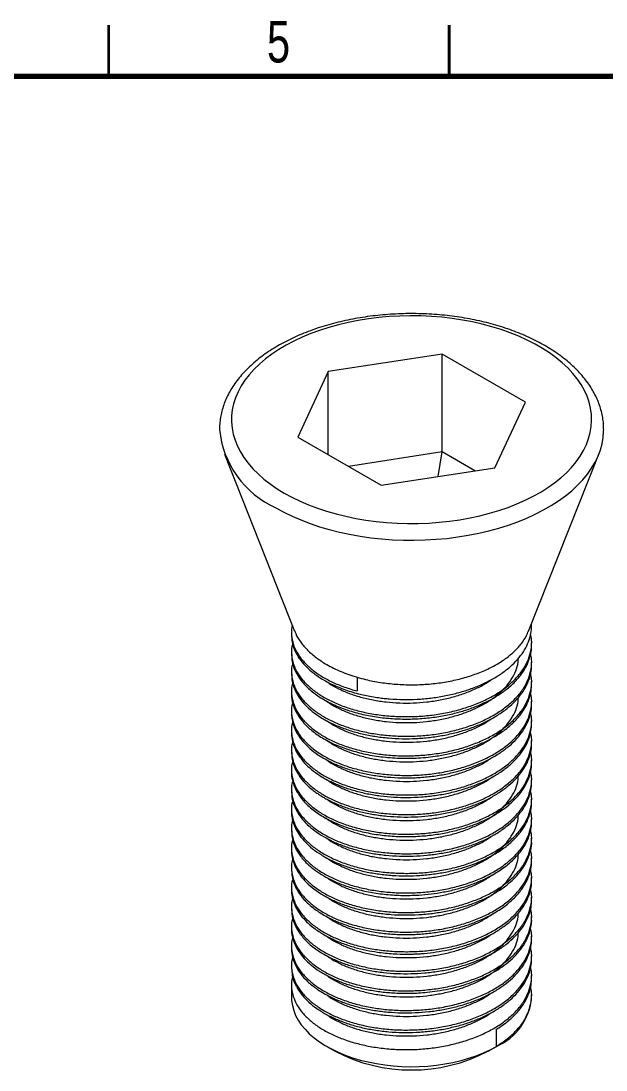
# Model space of a CAD drawing. Header units: inches. Extents: x 21 to 232, y 97 to 184.
# Drawn here: x 61.79 to 86.15, y 136.77 to 180.51 of the extents above; entities that cross this region are included whole.
import ezdxf

# ---------------------------------------------------------------- set-up
doc = ezdxf.new("R2010")
doc.units = ezdxf.units.IN
doc.header["$MEASUREMENT"] = 0
doc.styles.add('SLDTEXTSTYLE0', font='TXT', dxfattribs={"width": 0.75})

msp = doc.modelspace()

# ---------------------------------------------------------------- linework, layer by layer
at = {"color": 7, "linetype": 'Continuous', "lineweight": 35}
for p, q in [((65.443, 178.207), (65.443, 180.334)), ((79.622, 180.334), (79.622, 178.207)), ((79.622, 178.207), (79.622, 180.334))]:
    msp.add_line(p, q, dxfattribs=at)
at = {"color": 7, "linetype": 'Continuous', "lineweight": 70}
msp.add_line((22.909, 178.207), (136.334, 178.207), dxfattribs=at)
at = {"lineweight": 13}
for p, q in [((79.327, 166.623), (74.587, 165.89)), ((82.797, 164.62), (79.327, 166.623)), ((79.327, 162.54), (79.327, 166.623)), ((74.587, 165.89), (73.317, 163.153)), ((74.587, 162.42), (74.587, 165.89)), ((81.527, 161.883), (82.797, 164.62)), ((73.317, 163.153), (76.787, 161.15)), ((70.259, 162.447), (73.184, 155.075)), ((79.327, 162.54), (75.424, 161.937)), ((79.158, 161.517), (79.327, 162.54)), ((80.69, 161.754), (79.327, 162.54)), ((82.93, 155.075), (85.855, 162.447)), ((76.787, 161.15), (81.527, 161.883)), ((83.057, 155.311), (83.057, 155.395)), ((73.057, 155.007), (73.057, 154.905)), ((83.057, 154.498), (83.057, 154.598)), ((73.057, 154.19), (73.057, 154.089)), ((83.057, 153.679), (83.057, 153.782)), ((73.057, 153.374), (73.057, 153.271)), ((75.787, 153.149), (75.787, 152.578)), ((83.057, 152.863), (83.057, 152.965)), ((73.057, 152.557), (73.057, 152.455)), ((83.057, 152.046), (83.057, 152.149)), ((73.057, 151.741), (73.057, 151.638)), ((83.057, 151.23), (83.057, 151.332)), ((73.057, 150.924), (73.057, 150.822)), ((83.057, 150.414), (83.057, 150.516)), ((73.057, 150.108), (73.057, 150.006)), ((83.057, 149.599), (83.057, 149.699)), ((73.057, 149.291), (73.057, 149.19)), ((83.057, 148.78), (83.057, 148.883)), ((73.057, 148.474), (73.057, 148.372)), ((83.057, 147.966), (83.057, 148.066)), ((73.057, 147.658), (73.057, 147.556)), ((83.057, 147.149), (83.057, 147.25)), ((73.057, 146.841), (73.057, 146.74)), ((83.057, 146.332), (83.057, 146.433)), ((73.057, 146.025), (73.057, 145.925)), ((73.057, 145.208), (73.057, 145.105)), ((83.057, 145.516), (83.057, 145.617)), ((83.057, 144.696), (83.057, 144.8)), ((73.057, 144.392), (73.057, 144.291)), ((83.057, 143.881), (83.057, 143.983)), ((73.057, 143.575), (73.057, 143.474)), ((83.057, 143.064), (83.057, 143.167)), ((73.057, 142.759), (73.057, 142.656)), ((83.057, 142.247), (83.057, 142.35)), ((73.057, 141.942), (73.057, 141.839)), ((83.057, 141.431), (83.057, 141.534)), ((73.057, 141.126), (73.057, 141.024)), ((83.057, 140.615), (83.057, 140.717)), ((73.057, 140.309), (73.057, 139.799)), ((83.057, 139.799), (83.057, 139.901)), ((81.593, 137.758), (81.593, 138.472)), ((74.521, 137.758), (74.875, 137.554)), ((81.24, 137.554), (81.593, 137.758))]:
    msp.add_line(p, q, dxfattribs=at)
at = {"lineweight": 13, "flags": 128}
for points in [[(72.754, 160.825), (73.074, 160.651), (73.412, 160.487), (73.765, 160.336), (74.134, 160.197), (74.516, 160.07), (74.91, 159.957), (75.315, 159.857), (75.729, 159.771), (76.152, 159.699), (76.581, 159.642), (77.015, 159.599), (77.452, 159.571), (77.892, 159.558), (78.332, 159.56), (78.772, 159.577), (79.209, 159.608), (79.642, 159.655), (80.069, 159.716), (80.49, 159.791), (80.902, 159.881), (81.304, 159.984), (81.695, 160.101), (82.074, 160.23), (82.439, 160.373), (82.788, 160.527), (83.122, 160.693), (83.438, 160.87), (83.735, 161.058), (84.013, 161.255), (84.27, 161.461), (84.506, 161.676), (84.72, 161.898), (84.91, 162.128), (85.077, 162.363), (85.22, 162.603), (85.338, 162.848), (85.431, 163.097), (85.499, 163.348), (85.541, 163.601), (85.557, 163.855), (85.547, 164.109), (85.512, 164.362), (85.451, 164.614), (85.364, 164.863), (85.252, 165.109), (85.115, 165.351), (84.954, 165.587), (84.769, 165.818), (84.562, 166.042), (84.331, 166.259), (84.079, 166.467), (83.806, 166.667), (83.514, 166.857), (83.203, 167.037), (82.873, 167.206), (82.528, 167.363), (82.167, 167.509), (81.791, 167.642), (81.403, 167.762), (81.003, 167.868), (80.594, 167.961), (80.175, 168.04), (79.749, 168.105), (79.317, 168.155), (78.881, 168.19), (78.442, 168.211), (78.002, 168.216), (77.562, 168.207), (77.124, 168.183), (76.689, 168.144), (76.258, 168.09), (75.834, 168.022), (75.417, 167.939), (75.01, 167.843), (74.613, 167.733), (74.228, 167.609), (73.856, 167.473), (73.499, 167.325), (73.157, 167.164), (72.832, 166.993), (72.526, 166.81), (72.238, 166.618), (71.97, 166.416), (71.724, 166.206), (71.499, 165.987), (71.297, 165.761), (71.118, 165.529), (70.963, 165.291), (70.832, 165.048), (70.726, 164.801), (70.646, 164.551), (70.591, 164.299), (70.562, 164.046), (70.559, 163.791), (70.582, 163.537), (70.63, 163.285), (70.704, 163.034), (70.803, 162.787), (70.928, 162.543), (71.077, 162.303), (71.25, 162.07), (71.446, 161.842), (71.665, 161.622), (71.907, 161.409), (72.169, 161.205), (72.452, 161.01), (72.754, 160.825)], [(72.4, 160.213), (72.732, 160.032), (73.082, 159.862), (73.448, 159.704), (73.829, 159.558), (74.223, 159.425), (74.63, 159.305), (75.049, 159.199), (75.477, 159.107), (75.913, 159.029), (76.357, 158.966), (76.806, 158.917), (77.259, 158.883), (77.715, 158.864), (78.171, 158.861), (78.628, 158.872), (79.083, 158.898), (79.534, 158.939), (79.98, 158.996), (80.42, 159.066), (80.853, 159.151), (81.276, 159.25), (81.689, 159.363), (82.09, 159.49), (82.478, 159.629), (82.851, 159.781), (83.209, 159.945), (83.55, 160.121), (83.873, 160.307), (84.177, 160.504), (84.462, 160.711), (84.725, 160.926), (84.966, 161.15), (85.185, 161.382), (85.381, 161.62), (85.553, 161.864), (85.7, 162.114), (85.823, 162.368), (85.92, 162.626), (85.991, 162.886), (86.037, 163.149), (86.056, 163.412), (86.057, 163.488)], [(73.057, 139.799), (73.062, 139.668), (73.092, 139.461), (73.147, 139.255), (73.228, 139.052), (73.334, 138.852), (73.464, 138.658), (73.619, 138.47), (73.796, 138.288), (73.996, 138.115), (74.217, 137.95), (74.458, 137.795), (74.718, 137.65), (74.995, 137.517), (75.289, 137.395), (75.596, 137.286), (75.917, 137.19), (76.248, 137.108), (76.59, 137.039), (76.938, 136.985), (77.293, 136.946), (77.651, 136.922), (78.012, 136.912), (78.373, 136.918), (78.732, 136.939), (79.088, 136.974), (79.438, 137.025), (79.781, 137.089), (80.116, 137.168), (80.439, 137.261), (80.75, 137.367), (81.047, 137.485), (81.328, 137.616), (81.593, 137.758)]]:
    msp.add_lwpolyline(points, dxfattribs=at)
at = {"lineweight": 13}
for centre, radius, start, end in [((74.056, 163.874), 4.018, 185.6256, 245.6659), ((80.595, 140.02), 2.473, 293.8101, 354.8697), ((78.057, 143.651), 6.877, 242.4354, 297.5646)]:
    msp.add_arc(centre, radius, start, end, dxfattribs=at)
for points, knots in [([(86.055, 163.49), (86.055, 163.52), (86.058, 163.638), (86.038, 163.843), (85.996, 164.105), (85.929, 164.364), (85.84, 164.621), (85.728, 164.874), (85.594, 165.124), (85.438, 165.369), (85.26, 165.608), (85.06, 165.841), (84.839, 166.067), (84.598, 166.285), (84.337, 166.495), (84.058, 166.696), (83.762, 166.887), (83.449, 167.067), (83.12, 167.236), (82.777, 167.395), (82.42, 167.541), (82.051, 167.676), (81.671, 167.798), (81.281, 167.908), (80.882, 168.005), (80.474, 168.089), (80.06, 168.159), (79.641, 168.216), (79.217, 168.26), (78.79, 168.29), (78.36, 168.307), (77.93, 168.31), (77.501, 168.299), (77.072, 168.274), (76.647, 168.236), (76.226, 168.184), (75.809, 168.119), (75.399, 168.041), (74.997, 167.949), (74.603, 167.845), (74.218, 167.728), (73.845, 167.598), (73.483, 167.457), (73.134, 167.303), (72.799, 167.138), (72.478, 166.961), (72.174, 166.774), (71.887, 166.577), (71.617, 166.369), (71.366, 166.152), (71.135, 165.927), (70.925, 165.693), (70.736, 165.452), (70.569, 165.205), (70.425, 164.952), (70.305, 164.695), (70.208, 164.435), (70.134, 164.173), (70.085, 163.909), (70.059, 163.678), (70.06, 163.535), (70.06, 163.48)], [0, 0, 0, 0, 0.005646, 0.022108, 0.038574, 0.05508, 0.071663, 0.08835, 0.105158, 0.122095, 0.13916, 0.156341, 0.17362, 0.19098, 0.208399, 0.225859, 0.243343, 0.260839, 0.278336, 0.295826, 0.313305, 0.330772, 0.348226, 0.365666, 0.383092, 0.400507, 0.417912, 0.435307, 0.452695, 0.470078, 0.487458, 0.504835, 0.522214, 0.539593, 0.556977, 0.574366, 0.591762, 0.609168, 0.626585, 0.644015, 0.661459, 0.67892, 0.696397, 0.713892, 0.731404, 0.748932, 0.766472, 0.784019, 0.801564, 0.819093, 0.836591, 0.85404, 0.871418, 0.888702, 0.905873, 0.922913, 0.939816, 0.956585, 0.973232, 0.989783, 1, 1, 1, 1]), ([(73.093, 155.305), (73.087, 155.284), (73.047, 155.147), (73.053, 154.888), (73.115, 154.535), (73.269, 154.187), (73.504, 153.851), (73.816, 153.537), (74.195, 153.251), (74.633, 152.999), (75.125, 152.782), (75.521, 152.65), (75.748, 152.588), (75.787, 152.578)], [0, 0, 0, 0, 0.019594, 0.124745, 0.231093, 0.338986, 0.447527, 0.555788, 0.662855, 0.768063, 0.872372, 0.978239, 1, 1, 1, 1]), ([(73.059, 154.905), (73.061, 154.834), (73.064, 154.716), (73.097, 154.548), (73.14, 154.396), (73.202, 154.238), (73.286, 154.074), (73.414, 153.873), (73.608, 153.637), (73.892, 153.372), (74.254, 153.111), (74.699, 152.863), (75.229, 152.639), (75.715, 152.489), (76.112, 152.396), (76.394, 152.341), (76.663, 152.299), (76.913, 152.268), (77.252, 152.236), (77.71, 152.215), (78.286, 152.226), (78.859, 152.275), (79.421, 152.362), (79.966, 152.486), (80.485, 152.645), (80.972, 152.837), (81.421, 153.06), (81.825, 153.312), (82.18, 153.589), (82.481, 153.889), (82.722, 154.207), (82.903, 154.539), (83.014, 154.881), (83.063, 155.14), (83.053, 155.284), (83.051, 155.311)], [0, 0, 0, 0, 0.024264, 0.040971, 0.058597, 0.0773, 0.097078, 0.117933, 0.151223, 0.186933, 0.22506, 0.265605, 0.308568, 0.353947, 0.372789, 0.392019, 0.411636, 0.42667, 0.441324, 0.47794, 0.514557, 0.551173, 0.587789, 0.624405, 0.661021, 0.697637, 0.734252, 0.770868, 0.807516, 0.844282, 0.881049, 0.917816, 0.954584, 0.991351, 1, 1, 1, 1]), ([(73.104, 154.531), (73.094, 154.495), (73.049, 154.345), (73.052, 154.072), (73.116, 153.719), (73.269, 153.37), (73.504, 153.034), (73.816, 152.72), (74.195, 152.435), (74.633, 152.182), (75.125, 151.965), (75.666, 151.785), (76.25, 151.647), (76.864, 151.552), (77.495, 151.504), (78.131, 151.502), (78.767, 151.547), (79.398, 151.64), (80.011, 151.781), (80.591, 151.966), (81.124, 152.191), (81.613, 152.456), (82.053, 152.763), (82.431, 153.114), (82.728, 153.494), (82.936, 153.895), (83.046, 154.304), (83.073, 154.654), (83.03, 154.865), (83.015, 154.941)], [0, 0, 0, 0, 0.011557, 0.049144, 0.087159, 0.125726, 0.164524, 0.203223, 0.241495, 0.279102, 0.316388, 0.354231, 0.39233, 0.430369, 0.468396, 0.505756, 0.543288, 0.58143, 0.619875, 0.658302, 0.696388, 0.733829, 0.773903, 0.814691, 0.855817, 0.896887, 0.93751, 0.977404, 1, 1, 1, 1]), ([(73.192, 155.078), (73.204, 155.042), (73.255, 154.883), (73.43, 154.612), (73.714, 154.274), (74.079, 153.959), (74.541, 153.656), (75.104, 153.374), (75.559, 153.224), (75.787, 153.149)], [0, 0, 0, 0, 0.043874, 0.191621, 0.341342, 0.491063, 0.640783, 0.820392, 1, 1, 1, 1]), ([(75.787, 153.149), (75.905, 153.117), (76.22, 153.029), (76.76, 152.926), (77.403, 152.851), (78.057, 152.827), (78.712, 152.851), (79.355, 152.925), (79.976, 153.047), (80.564, 153.214), (81.11, 153.425), (81.603, 153.674), (82.035, 153.959), (82.401, 154.274), (82.686, 154.614), (82.86, 154.885), (82.911, 155.043), (82.923, 155.078)], [0, 0, 0, 0, 0.043247, 0.115293, 0.187338, 0.259384, 0.33143, 0.403475, 0.475521, 0.547566, 0.619612, 0.691657, 0.763703, 0.835749, 0.907794, 0.97984, 1, 1, 1, 1]), ([(73.064, 154.09), (73.064, 154.018), (73.065, 153.846), (73.136, 153.576), (73.264, 153.286), (73.477, 152.966), (73.799, 152.627), (74.257, 152.289), (74.791, 152.003), (75.382, 151.77), (76.015, 151.594), (76.672, 151.475), (77.338, 151.41), (77.999, 151.398), (78.644, 151.435), (79.262, 151.517), (79.844, 151.638), (80.384, 151.795), (80.876, 151.98), (81.318, 152.191), (81.708, 152.42), (82.08, 152.689), (82.415, 152.999), (82.693, 153.346), (82.888, 153.693), (83.005, 154.032), (83.057, 154.3), (83.052, 154.453), (83.051, 154.498)], [0, 0, 0, 0, 0.024738, 0.059702, 0.094168, 0.128134, 0.178121, 0.226988, 0.274734, 0.32136, 0.366866, 0.41125, 0.454514, 0.496657, 0.537679, 0.57758, 0.616359, 0.654017, 0.690553, 0.725968, 0.760261, 0.793432, 0.8359, 0.876376, 0.914858, 0.951346, 0.985841, 1, 1, 1, 1]), ([(73.108, 153.728), (73.096, 153.688), (73.049, 153.533), (73.052, 153.255), (73.116, 152.902), (73.269, 152.554), (73.504, 152.218), (73.816, 151.904), (74.195, 151.618), (74.633, 151.366), (75.125, 151.149), (75.666, 150.969), (76.25, 150.83), (76.864, 150.736), (77.495, 150.688), (78.131, 150.686), (78.767, 150.731), (79.398, 150.823), (80.011, 150.964), (80.591, 151.149), (81.124, 151.374), (81.613, 151.639), (82.053, 151.947), (82.431, 152.297), (82.728, 152.678), (82.936, 153.078), (83.046, 153.487), (83.073, 153.84), (83.03, 154.052), (83.014, 154.13)], [0, 0, 0, 0, 0.013036, 0.050548, 0.088487, 0.126977, 0.165698, 0.20432, 0.242515, 0.280047, 0.317259, 0.355026, 0.393048, 0.431012, 0.468963, 0.506249, 0.543705, 0.581771, 0.620139, 0.658489, 0.6965, 0.733866, 0.77386, 0.814566, 0.85561, 0.896598, 0.93714, 0.976954, 1, 1, 1, 1]), ([(73.068, 153.271), (73.066, 153.208), (73.061, 153.069), (73.103, 152.887), (73.153, 152.727), (73.205, 152.602), (73.266, 152.479), (73.374, 152.298), (73.552, 152.064), (73.834, 151.787), (74.173, 151.532), (74.563, 151.301), (75, 151.098), (75.478, 150.925), (75.99, 150.785), (76.529, 150.68), (77.089, 150.611), (77.662, 150.581), (78.24, 150.589), (78.815, 150.635), (79.381, 150.72), (79.928, 150.841), (80.451, 150.998), (80.942, 151.19), (81.395, 151.412), (81.803, 151.663), (82.162, 151.94), (82.465, 152.239), (82.71, 152.556), (82.894, 152.888), (83.009, 153.229), (83.061, 153.495), (83.052, 153.645), (83.05, 153.679)], [0, 0, 0, 0, 0.022009, 0.048156, 0.063402, 0.078104, 0.092805, 0.107507, 0.144244, 0.180981, 0.217718, 0.254455, 0.291192, 0.327929, 0.364666, 0.401403, 0.43814, 0.474877, 0.511614, 0.548351, 0.585088, 0.621825, 0.658562, 0.695299, 0.732036, 0.768773, 0.80551, 0.842247, 0.878984, 0.915721, 0.952458, 0.989195, 1, 1, 1, 1]), ([(74.481, 152.184), (74.528, 152.147), (74.683, 152.027), (75.006, 151.851), (75.442, 151.658), (75.925, 151.5), (76.445, 151.378), (76.994, 151.295), (77.556, 151.254), (78.123, 151.254), (78.69, 151.296), (79.253, 151.381), (79.799, 151.508), (80.317, 151.675), (80.792, 151.877), (81.228, 152.116), (81.62, 152.391), (81.957, 152.706), (82.223, 153.047), (82.404, 153.407), (82.498, 153.705), (82.502, 153.881), (82.503, 153.934)], [0, 0, 0, 0, 0.0222988, 0.0738394, 0.12494, 0.1768042, 0.2290188, 0.2811529, 0.3332686, 0.3844711, 0.4359081, 0.4881823, 0.5408725, 0.5935368, 0.6457345, 0.6970483, 0.7519695, 0.8078696, 0.8642337, 0.9205212, 0.9761955, 1, 1, 1, 1]), ([(73.105, 152.901), (73.094, 152.864), (73.049, 152.713), (73.052, 152.439), (73.116, 152.086), (73.269, 151.737), (73.504, 151.401), (73.816, 151.087), (74.195, 150.802), (74.633, 150.549), (75.125, 150.332), (75.666, 150.152), (76.25, 150.014), (76.864, 149.919), (77.495, 149.871), (78.131, 149.869), (78.767, 149.914), (79.398, 150.007), (80.011, 150.148), (80.591, 150.333), (81.124, 150.558), (81.613, 150.823), (82.053, 151.13), (82.431, 151.481), (82.728, 151.861), (82.936, 152.262), (83.046, 152.671), (83.073, 153.023), (83.03, 153.235), (83.014, 153.313)], [0, 0, 0, 0, 0.011935, 0.049492, 0.087476, 0.126012, 0.16478, 0.203448, 0.241689, 0.279267, 0.316523, 0.354335, 0.392403, 0.430413, 0.468409, 0.505739, 0.543241, 0.581352, 0.619767, 0.658163, 0.696218, 0.73363, 0.773672, 0.814427, 0.85552, 0.896557, 0.937148, 0.97701, 1, 1, 1, 1]), ([(73.062, 152.455), (73.06, 152.439), (73.047, 152.304), (73.103, 152.045), (73.239, 151.687), (73.473, 151.334), (73.798, 150.997), (74.215, 150.683), (74.719, 150.402), (75.305, 150.161), (75.965, 149.97), (76.685, 149.836), (77.452, 149.766), (78.248, 149.767), (78.962, 149.835), (79.579, 149.943), (80.097, 150.072), (80.596, 150.234), (81.068, 150.43), (81.506, 150.659), (81.861, 150.89), (82.12, 151.095), (82.301, 151.261), (82.446, 151.412), (82.621, 151.62), (82.803, 151.891), (82.955, 152.227), (83.044, 152.553), (83.05, 152.766), (83.053, 152.863)], [0, 0, 0, 0, 0.005575, 0.047041, 0.089416, 0.132701, 0.176895, 0.221998, 0.26801, 0.314931, 0.362761, 0.4115, 0.461147, 0.511703, 0.563168, 0.598004, 0.633244, 0.668889, 0.704938, 0.741392, 0.77825, 0.803871, 0.822266, 0.840661, 0.859056, 0.895831, 0.932606, 0.969381, 1, 1, 1, 1]), ([(74.506, 152.982), (74.545, 152.952), (74.692, 152.838), (75.006, 152.667), (75.442, 152.474), (75.925, 152.316), (76.445, 152.194), (76.994, 152.112), (77.556, 152.071), (78.123, 152.071), (78.69, 152.112), (79.253, 152.197), (79.799, 152.324), (80.317, 152.491), (80.79, 152.695), (81.143, 152.879), (81.315, 153.004), (81.366, 153.042)], [0, 0, 0, 0, 0.025765, 0.097869, 0.169357, 0.241914, 0.314961, 0.387895, 0.460804, 0.532435, 0.604394, 0.677524, 0.751236, 0.824912, 0.897936, 0.969722, 1, 1, 1, 1]), ([(73.106, 152.087), (73.095, 152.05), (73.049, 151.897), (73.052, 151.622), (73.116, 151.269), (73.269, 150.92), (73.504, 150.585), (73.816, 150.271), (74.195, 149.985), (74.633, 149.733), (75.125, 149.515), (75.666, 149.336), (76.25, 149.197), (76.864, 149.103), (77.495, 149.055), (78.131, 149.053), (78.767, 149.097), (79.398, 149.19), (80.011, 149.331), (80.591, 149.516), (81.124, 149.741), (81.613, 150.006), (82.053, 150.314), (82.431, 150.664), (82.728, 151.045), (82.936, 151.445), (83.046, 151.854), (83.073, 152.206), (83.03, 152.418), (83.014, 152.495)], [0, 0, 0, 0, 0.012243, 0.04979, 0.087764, 0.126291, 0.165049, 0.203707, 0.241938, 0.279506, 0.316752, 0.354555, 0.392613, 0.430613, 0.468599, 0.50592, 0.543412, 0.581514, 0.619919, 0.658305, 0.696351, 0.733753, 0.773784, 0.814529, 0.855612, 0.896639, 0.937219, 0.97707, 1, 1, 1, 1]), ([(74.49, 150.544), (74.534, 150.51), (74.687, 150.392), (75.006, 150.218), (75.442, 150.025), (75.925, 149.866), (76.445, 149.745), (76.994, 149.662), (77.556, 149.621), (78.123, 149.621), (78.69, 149.663), (79.253, 149.748), (79.799, 149.875), (80.317, 150.042), (80.792, 150.244), (81.228, 150.482), (81.62, 150.758), (81.957, 151.073), (82.223, 151.414), (82.404, 151.773), (82.498, 152.073), (82.502, 152.25), (82.503, 152.303)], [0, 0, 0, 0, 0.020855, 0.072453, 0.12361, 0.175532, 0.227804, 0.279996, 0.33217, 0.383429, 0.434923, 0.487256, 0.540004, 0.592727, 0.644983, 0.696354, 0.751336, 0.807298, 0.863725, 0.920075, 0.975811, 1, 1, 1, 1]), ([(73.06, 151.638), (73.059, 151.623), (73.054, 151.533), (73.076, 151.378), (73.118, 151.198), (73.192, 150.988), (73.317, 150.743), (73.535, 150.449), (73.814, 150.172), (74.149, 149.915), (74.537, 149.682), (74.971, 149.477), (75.446, 149.302), (75.956, 149.159), (76.494, 149.052), (77.052, 148.982), (77.625, 148.949), (78.202, 148.954), (78.778, 148.998), (79.344, 149.08), (79.894, 149.199), (80.418, 149.354), (80.912, 149.543), (81.367, 149.764), (81.778, 150.013), (82.14, 150.289), (82.447, 150.586), (82.696, 150.902), (82.884, 151.233), (83.004, 151.574), (83.059, 151.847), (83.052, 152.005), (83.05, 152.046)], [0, 0, 0, 0, 0.005367, 0.03099, 0.053682, 0.068384, 0.105121, 0.141859, 0.178596, 0.215333, 0.25207, 0.288808, 0.325545, 0.362282, 0.39902, 0.435757, 0.472494, 0.509232, 0.545969, 0.582707, 0.619444, 0.656181, 0.692919, 0.729656, 0.766394, 0.803131, 0.839868, 0.876606, 0.913343, 0.950081, 0.986818, 1, 1, 1, 1]), ([(73.105, 151.269), (73.094, 151.232), (73.049, 151.08), (73.052, 150.805), (73.116, 150.452), (73.269, 150.104), (73.504, 149.768), (73.816, 149.454), (74.195, 149.169), (74.633, 148.916), (75.125, 148.699), (75.666, 148.519), (76.25, 148.381), (76.864, 148.286), (77.495, 148.238), (78.131, 148.236), (78.767, 148.281), (79.398, 148.374), (80.011, 148.514), (80.591, 148.7), (81.124, 148.925), (81.613, 149.19), (82.053, 149.497), (82.431, 149.848), (82.728, 150.228), (82.936, 150.629), (83.046, 151.037), (83.073, 151.391), (83.03, 151.604), (83.013, 151.682)], [0, 0, 0, 0, 0.012027, 0.049569, 0.087539, 0.12606, 0.164813, 0.203465, 0.241692, 0.279254, 0.316496, 0.354294, 0.392347, 0.430341, 0.468322, 0.505638, 0.543125, 0.581222, 0.619621, 0.658002, 0.696043, 0.73344, 0.773466, 0.814205, 0.855282, 0.896304, 0.936878, 0.976724, 1, 1, 1, 1]), ([(74.534, 151.328), (74.564, 151.305), (74.703, 151.198), (75.007, 151.034), (75.441, 150.841), (75.925, 150.683), (76.445, 150.561), (76.994, 150.479), (77.556, 150.438), (78.123, 150.438), (78.69, 150.479), (79.253, 150.564), (79.799, 150.691), (80.317, 150.858), (80.789, 151.062), (81.139, 151.244), (81.308, 151.367), (81.356, 151.401)], [0, 0, 0, 0, 0.0199018, 0.0925862, 0.16465, 0.2377908, 0.3114256, 0.384947, 0.4584424, 0.53065, 0.6031882, 0.6769071, 0.7512127, 0.8254817, 0.8990929, 0.9714573, 1, 1, 1, 1]), ([(73.065, 150.822), (73.063, 150.785), (73.055, 150.643), (73.109, 150.396), (73.227, 150.085), (73.414, 149.785), (73.661, 149.498), (73.967, 149.23), (74.327, 148.985), (74.737, 148.765), (75.191, 148.574), (75.683, 148.414), (76.207, 148.288), (76.755, 148.198), (77.32, 148.145), (77.895, 148.13), (78.473, 148.154), (79.045, 148.215), (79.604, 148.315), (80.142, 148.451), (80.652, 148.622), (81.128, 148.826), (81.564, 149.06), (81.952, 149.321), (82.289, 149.607), (82.57, 149.914), (82.791, 150.237), (82.947, 150.573), (83.042, 150.905), (83.05, 151.126), (83.054, 151.23)], [0, 0, 0, 0, 0.012499, 0.049208, 0.085918, 0.122628, 0.159337, 0.196047, 0.232757, 0.269466, 0.306176, 0.342886, 0.379595, 0.416305, 0.453015, 0.489725, 0.526434, 0.563144, 0.599854, 0.636563, 0.673273, 0.709983, 0.746693, 0.783402, 0.820112, 0.856822, 0.893532, 0.930241, 0.966951, 1, 1, 1, 1]), ([(73.106, 150.456), (73.095, 150.418), (73.049, 150.265), (73.052, 149.989), (73.116, 149.636), (73.269, 149.287), (73.504, 148.952), (73.816, 148.638), (74.195, 148.352), (74.633, 148.1), (75.125, 147.882), (75.666, 147.703), (76.25, 147.564), (76.864, 147.47), (77.495, 147.422), (78.131, 147.42), (78.767, 147.464), (79.398, 147.557), (80.011, 147.698), (80.591, 147.883), (81.124, 148.108), (81.613, 148.373), (82.053, 148.68), (82.431, 149.031), (82.728, 149.412), (82.936, 149.812), (83.046, 150.221), (83.073, 150.572), (83.03, 150.783), (83.015, 150.859)], [0, 0, 0, 0, 0.012428, 0.04998, 0.087959, 0.12649, 0.165252, 0.203915, 0.242151, 0.279723, 0.316974, 0.354781, 0.392844, 0.430848, 0.468838, 0.506164, 0.54366, 0.581766, 0.620175, 0.658566, 0.696616, 0.734023, 0.774059, 0.814808, 0.855896, 0.896928, 0.937513, 0.977369, 1, 1, 1, 1]), ([(73.107, 149.643), (73.096, 149.604), (73.049, 149.449), (73.052, 149.172), (73.116, 148.819), (73.269, 148.471), (73.504, 148.135), (73.816, 147.821), (74.195, 147.536), (74.633, 147.283), (75.125, 147.066), (75.666, 146.886), (76.25, 146.748), (76.864, 146.653), (77.495, 146.605), (78.131, 146.603), (78.767, 146.648), (79.398, 146.741), (80.011, 146.881), (80.591, 147.067), (81.124, 147.292), (81.613, 147.557), (82.053, 147.864), (82.431, 148.214), (82.728, 148.595), (82.936, 148.996), (83.046, 149.404), (83.073, 149.758), (83.029, 149.972), (83.013, 150.051)], [0, 0, 0, 0, 0.0128209, 0.0503248, 0.0882562, 0.1267383, 0.1654518, 0.2040654, 0.2422532, 0.2797777, 0.3169816, 0.3547413, 0.3927558, 0.4307118, 0.4686546, 0.5059329, 0.5433817, 0.5814399, 0.6198007, 0.6581427, 0.6961452, 0.7335044, 0.7734901, 0.814188, 0.8552236, 0.8962034, 0.9367371, 0.9765428, 1, 1, 1, 1]), ([(73.069, 150.006), (73.067, 149.937), (73.062, 149.773), (73.131, 149.512), (73.251, 149.226), (73.434, 148.943), (73.659, 148.687), (73.882, 148.489), (74.066, 148.349), (74.218, 148.246), (74.369, 148.152), (74.609, 148.017), (74.955, 147.852), (75.428, 147.676), (75.936, 147.532), (76.473, 147.424), (77.03, 147.352), (77.601, 147.318), (78.178, 147.321), (78.754, 147.364), (79.32, 147.444), (79.87, 147.561), (80.395, 147.715), (80.889, 147.902), (81.346, 148.121), (81.759, 148.369), (82.123, 148.642), (82.433, 148.939), (82.685, 149.254), (82.876, 149.583), (82.999, 149.923), (83.058, 150.202), (83.051, 150.366), (83.049, 150.414)], [0, 0, 0, 0, 0.02375, 0.057012, 0.090974, 0.125634, 0.160994, 0.189791, 0.206758, 0.221445, 0.236132, 0.250818, 0.287518, 0.324218, 0.360918, 0.397618, 0.434317, 0.471017, 0.507717, 0.544417, 0.581116, 0.617816, 0.654516, 0.691216, 0.727915, 0.764615, 0.801315, 0.838015, 0.874714, 0.911414, 0.948114, 0.984813, 1, 1, 1, 1]), ([(73.059, 149.19), (73.058, 149.184), (73.048, 149.075), (73.086, 148.865), (73.191, 148.518), (73.412, 148.14), (73.772, 147.751), (74.228, 147.408), (74.762, 147.116), (75.356, 146.88), (75.992, 146.7), (76.653, 146.578), (77.324, 146.511), (77.99, 146.498), (78.64, 146.535), (79.262, 146.617), (79.848, 146.74), (80.391, 146.897), (80.886, 147.085), (81.33, 147.297), (81.761, 147.553), (82.16, 147.854), (82.503, 148.198), (82.758, 148.548), (82.932, 148.895), (83.027, 149.232), (83.064, 149.466), (83.055, 149.586), (83.054, 149.599)], [0, 0, 0, 0, 0.002149, 0.037712, 0.072767, 0.124366, 0.174825, 0.224142, 0.272318, 0.319353, 0.365247, 0.409999, 0.453609, 0.496078, 0.537404, 0.577589, 0.616631, 0.65453, 0.691288, 0.726902, 0.761374, 0.805543, 0.847682, 0.887791, 0.925869, 0.961916, 0.995931, 1, 1, 1, 1]), ([(74.545, 149.687), (74.571, 149.666), (74.707, 149.563), (75.007, 149.401), (75.441, 149.208), (75.925, 149.05), (76.445, 148.928), (76.994, 148.846), (77.556, 148.805), (78.123, 148.805), (78.69, 148.846), (79.253, 148.931), (79.799, 149.058), (80.317, 149.225), (80.789, 149.429), (81.137, 149.609), (81.304, 149.73), (81.349, 149.764)], [0, 0, 0, 0, 0.017617, 0.09057, 0.162901, 0.236312, 0.310219, 0.384012, 0.457779, 0.530254, 0.603061, 0.677052, 0.751632, 0.826176, 0.90006, 0.972692, 1, 1, 1, 1]), ([(73.106, 148.821), (73.095, 148.784), (73.049, 148.631), (73.052, 148.356), (73.116, 148.003), (73.269, 147.654), (73.504, 147.319), (73.816, 147.004), (74.195, 146.719), (74.633, 146.466), (75.125, 146.249), (75.666, 146.07), (76.25, 145.931), (76.864, 145.837), (77.495, 145.789), (78.131, 145.787), (78.767, 145.831), (79.398, 145.924), (80.011, 146.065), (80.591, 146.25), (81.124, 146.475), (81.613, 146.74), (82.053, 147.047), (82.431, 147.398), (82.728, 147.779), (82.936, 148.179), (83.046, 148.588), (83.073, 148.937), (83.031, 149.145), (83.016, 149.219)], [0, 0, 0, 0, 0.01225, 0.049834, 0.087846, 0.12641, 0.165206, 0.203902, 0.242171, 0.279775, 0.317058, 0.354898, 0.392993, 0.43103, 0.469054, 0.506411, 0.54394, 0.582079, 0.620521, 0.658945, 0.697028, 0.734467, 0.774538, 0.815322, 0.856445, 0.897512, 0.938132, 0.978022, 1, 1, 1, 1]), ([(73.064, 148.372), (73.065, 148.294), (73.067, 148.11), (73.148, 147.823), (73.293, 147.515), (73.504, 147.219), (73.776, 146.94), (74.104, 146.68), (74.485, 146.444), (74.913, 146.235), (75.383, 146.056), (75.889, 145.909), (76.424, 145.798), (76.98, 145.722), (77.551, 145.685), (78.128, 145.685), (78.705, 145.724), (79.273, 145.801), (79.825, 145.916), (80.353, 146.066), (80.85, 146.251), (81.311, 146.468), (81.728, 146.714), (82.096, 146.986), (82.411, 147.281), (82.668, 147.595), (82.864, 147.924), (82.992, 148.264), (83.056, 148.551), (83.051, 148.724), (83.049, 148.78)], [0, 0, 0, 0, 0.02698, 0.063715, 0.100449, 0.137184, 0.173918, 0.210652, 0.247387, 0.284121, 0.320855, 0.35759, 0.394324, 0.431059, 0.467793, 0.504527, 0.541262, 0.577996, 0.614731, 0.651465, 0.6882, 0.724934, 0.761669, 0.798403, 0.835138, 0.871872, 0.908607, 0.945341, 0.982076, 1, 1, 1, 1]), ([(74.479, 147.286), (74.526, 147.249), (74.682, 147.129), (75.006, 146.951), (75.442, 146.758), (75.925, 146.6), (76.445, 146.478), (76.994, 146.396), (77.556, 146.355), (78.123, 146.355), (78.69, 146.397), (79.253, 146.481), (79.799, 146.609), (80.317, 146.776), (80.792, 146.978), (81.228, 147.216), (81.62, 147.492), (81.957, 147.807), (82.223, 148.148), (82.404, 148.507), (82.499, 148.808), (82.502, 148.986), (82.503, 149.041)], [0, 0, 0, 0, 0.022634, 0.074107, 0.125141, 0.176937, 0.229083, 0.281149, 0.333197, 0.384332, 0.435702, 0.487908, 0.540529, 0.593124, 0.645253, 0.6965, 0.751349, 0.807176, 0.863466, 0.91968, 0.975281, 1, 1, 1, 1]), ([(74.512, 148.894), (74.549, 148.866), (74.695, 148.754), (75.007, 148.585), (75.441, 148.391), (75.925, 148.233), (76.445, 148.111), (76.994, 148.029), (77.556, 147.988), (78.123, 147.988), (78.69, 148.03), (79.253, 148.114), (79.799, 148.242), (80.317, 148.408), (80.79, 148.612), (81.15, 148.801), (81.329, 148.931), (81.387, 148.973)], [0, 0, 0, 0, 0.02431, 0.096233, 0.167543, 0.239918, 0.312781, 0.385533, 0.458259, 0.52971, 0.601489, 0.674436, 0.747963, 0.821454, 0.894295, 0.965901, 1, 1, 1, 1]), ([(73.108, 148.012), (73.096, 147.972), (73.049, 147.817), (73.052, 147.539), (73.116, 147.186), (73.269, 146.838), (73.504, 146.502), (73.816, 146.188), (74.195, 145.903), (74.633, 145.65), (75.125, 145.433), (75.666, 145.253), (76.25, 145.114), (76.864, 145.02), (77.495, 144.972), (78.131, 144.97), (78.767, 145.015), (79.398, 145.108), (80.011, 145.248), (80.591, 145.434), (81.124, 145.658), (81.613, 145.924), (82.053, 146.231), (82.431, 146.581), (82.728, 146.962), (82.936, 147.363), (83.046, 147.771), (83.073, 148.126), (83.029, 148.34), (83.013, 148.419)], [0, 0, 0, 0, 0.013027, 0.050519, 0.088439, 0.12691, 0.165611, 0.204213, 0.242389, 0.279903, 0.317095, 0.354843, 0.392846, 0.430791, 0.468722, 0.505989, 0.543427, 0.581473, 0.619822, 0.658153, 0.696144, 0.733492, 0.773465, 0.814151, 0.855174, 0.896141, 0.936663, 0.976456, 1, 1, 1, 1]), ([(73.063, 147.556), (73.061, 147.534), (73.051, 147.406), (73.098, 147.172), (73.207, 146.86), (73.385, 146.557), (73.625, 146.268), (73.924, 145.997), (74.278, 145.748), (74.682, 145.524), (75.131, 145.328), (75.62, 145.164), (76.141, 145.034), (76.687, 144.939), (77.252, 144.882), (77.827, 144.862), (78.405, 144.882), (78.979, 144.939), (79.541, 145.035), (80.082, 145.167), (80.54, 145.316), (80.918, 145.468), (81.235, 145.617), (81.604, 145.82), (81.998, 146.088), (82.373, 146.423), (82.666, 146.774), (82.878, 147.134), (83.005, 147.497), (83.061, 147.775), (83.052, 147.931), (83.05, 147.966)], [0, 0, 0, 0, 0.007698, 0.044342, 0.080987, 0.117722, 0.154487, 0.191251, 0.228015, 0.26478, 0.301545, 0.338309, 0.375074, 0.411839, 0.448604, 0.48537, 0.522135, 0.558901, 0.595666, 0.632432, 0.669198, 0.693716, 0.718235, 0.744895, 0.788159, 0.830374, 0.871541, 0.911658, 0.950726, 0.988745, 1, 1, 1, 1]), ([(74.537, 148.059), (74.566, 148.037), (74.704, 147.932), (75.007, 147.768), (75.441, 147.575), (75.925, 147.417), (76.445, 147.295), (76.994, 147.213), (77.556, 147.172), (78.123, 147.172), (78.69, 147.213), (79.253, 147.298), (79.799, 147.425), (80.317, 147.592), (80.789, 147.796), (81.141, 147.979), (81.312, 148.103), (81.362, 148.139)], [0, 0, 0, 0, 0.0192146, 0.0918674, 0.1638997, 0.2370087, 0.3106114, 0.3841007, 0.457564, 0.5297402, 0.6022468, 0.6759335, 0.7502067, 0.8244434, 0.8980224, 0.9703553, 1, 1, 1, 1]), ([(73.104, 147.182), (73.094, 147.147), (73.049, 146.996), (73.052, 146.723), (73.116, 146.37), (73.269, 146.021), (73.504, 145.686), (73.816, 145.371), (74.195, 145.086), (74.633, 144.833), (75.125, 144.616), (75.666, 144.437), (76.25, 144.298), (76.864, 144.203), (77.495, 144.156), (78.131, 144.153), (78.767, 144.198), (79.398, 144.291), (80.011, 144.432), (80.591, 144.617), (81.124, 144.842), (81.613, 145.107), (82.053, 145.414), (82.431, 145.765), (82.728, 146.146), (82.936, 146.546), (83.046, 146.955), (83.073, 147.308), (83.029, 147.522), (83.013, 147.601)], [0, 0, 0, 0, 0.011584, 0.049137, 0.087117, 0.12565, 0.164413, 0.203077, 0.241315, 0.278888, 0.31614, 0.353949, 0.392013, 0.430018, 0.46801, 0.505337, 0.542835, 0.580942, 0.619353, 0.657745, 0.695797, 0.733205, 0.773242, 0.813993, 0.855082, 0.896115, 0.936702, 0.976559, 1, 1, 1, 1]), ([(74.518, 145.624), (74.553, 145.597), (74.697, 145.486), (75.007, 145.319), (75.441, 145.125), (75.925, 144.967), (76.445, 144.845), (76.994, 144.763), (77.556, 144.722), (78.123, 144.722), (78.69, 144.764), (79.253, 144.848), (79.799, 144.976), (80.317, 145.143), (80.792, 145.345), (81.228, 145.583), (81.62, 145.859), (81.957, 146.173), (82.223, 146.515), (82.404, 146.874), (82.499, 147.175), (82.502, 147.353), (82.503, 147.408)], [0, 0, 0, 0, 0.01661, 0.068401, 0.119749, 0.171864, 0.224332, 0.276718, 0.329087, 0.380537, 0.432223, 0.484751, 0.537696, 0.590616, 0.643066, 0.694629, 0.749816, 0.805987, 0.862624, 0.919184, 0.975128, 1, 1, 1, 1]), ([(73.065, 146.74), (73.064, 146.669), (73.064, 146.513), (73.116, 146.301), (73.187, 146.106), (73.269, 145.938), (73.373, 145.769), (73.517, 145.578), (73.714, 145.367), (73.978, 145.14), (74.303, 144.916), (74.693, 144.702), (75.149, 144.504), (75.674, 144.331), (76.265, 144.19), (76.917, 144.092), (77.623, 144.045), (78.282, 144.057), (78.875, 144.111), (79.394, 144.191), (79.907, 144.305), (80.399, 144.45), (80.854, 144.622), (81.333, 144.846), (81.81, 145.131), (82.249, 145.482), (82.587, 145.849), (82.832, 146.224), (82.983, 146.596), (83.054, 146.905), (83.05, 147.088), (83.049, 147.149)], [0, 0, 0, 0, 0.024522, 0.053894, 0.07397, 0.093337, 0.113996, 0.135947, 0.165197, 0.196465, 0.22975, 0.265051, 0.302368, 0.341701, 0.38305, 0.426413, 0.471791, 0.519182, 0.551914, 0.585541, 0.620572, 0.65513, 0.688859, 0.72176, 0.769533, 0.815444, 0.859494, 0.901681, 0.942006, 0.980467, 1, 1, 1, 1]), ([(73.106, 146.373), (73.095, 146.335), (73.049, 146.182), (73.052, 145.906), (73.116, 145.553), (73.269, 145.205), (73.504, 144.869), (73.816, 144.555), (74.195, 144.27), (74.633, 144.017), (75.125, 143.8), (75.666, 143.62), (76.25, 143.481), (76.864, 143.387), (77.495, 143.339), (78.131, 143.337), (78.767, 143.382), (79.398, 143.475), (80.011, 143.615), (80.591, 143.801), (81.124, 144.025), (81.613, 144.291), (82.053, 144.598), (82.431, 144.948), (82.728, 145.329), (82.936, 145.73), (83.046, 146.138), (83.073, 146.494), (83.029, 146.709), (83.012, 146.79)], [0, 0, 0, 0, 0.012431, 0.049933, 0.087862, 0.126342, 0.165053, 0.203664, 0.24185, 0.279372, 0.316574, 0.354331, 0.392344, 0.430297, 0.468238, 0.505514, 0.542961, 0.581017, 0.619375, 0.657715, 0.695715, 0.733072, 0.773056, 0.813751, 0.854784, 0.895762, 0.936293, 0.976096, 1, 1, 1, 1]), ([(73.061, 145.925), (73.06, 145.91), (73.049, 145.789), (73.094, 145.562), (73.197, 145.249), (73.372, 144.946), (73.607, 144.656), (73.901, 144.384), (74.251, 144.134), (74.651, 143.908), (75.096, 143.711), (75.581, 143.544), (76.099, 143.411), (76.643, 143.313), (77.205, 143.252), (77.78, 143.23), (78.357, 143.245), (78.931, 143.299), (79.493, 143.391), (80.036, 143.52), (80.553, 143.685), (81.037, 143.882), (81.481, 144.111), (81.826, 144.334), (82.095, 144.542), (82.3, 144.726), (82.486, 144.923), (82.693, 145.185), (82.89, 145.517), (83.018, 145.917), (83.069, 146.189), (83.056, 146.325), (83.055, 146.332)], [0, 0, 0, 0, 0.005242, 0.041931, 0.078621, 0.11531, 0.151999, 0.188688, 0.225377, 0.262066, 0.298755, 0.335459, 0.372179, 0.4089, 0.445621, 0.482342, 0.519063, 0.555784, 0.592506, 0.629227, 0.665949, 0.702671, 0.739393, 0.776116, 0.798082, 0.822262, 0.845943, 0.869125, 0.913963, 0.956808, 0.997659, 1, 1, 1, 1]), ([(74.534, 146.428), (74.564, 146.405), (74.703, 146.299), (75.007, 146.135), (75.441, 145.942), (75.925, 145.784), (76.445, 145.662), (76.994, 145.58), (77.556, 145.539), (78.123, 145.538), (78.69, 145.58), (79.253, 145.665), (79.799, 145.792), (80.317, 145.959), (80.79, 146.163), (81.143, 146.347), (81.316, 146.472), (81.367, 146.51)], [0, 0, 0, 0, 0.01978, 0.092319, 0.164238, 0.237231, 0.310718, 0.384092, 0.457439, 0.529502, 0.601894, 0.675465, 0.749621, 0.823741, 0.897204, 0.969423, 1, 1, 1, 1]), ([(73.105, 145.55), (73.094, 145.514), (73.049, 145.363), (73.052, 145.09), (73.116, 144.737), (73.269, 144.388), (73.504, 144.053), (73.816, 143.738), (74.195, 143.453), (74.633, 143.2), (75.125, 142.983), (75.666, 142.804), (76.25, 142.665), (76.864, 142.57), (77.495, 142.522), (78.131, 142.52), (78.767, 142.565), (79.398, 142.658), (80.011, 142.799), (80.591, 142.984), (81.124, 143.209), (81.613, 143.474), (82.053, 143.781), (82.431, 144.132), (82.728, 144.513), (82.936, 144.913), (83.046, 145.322), (83.073, 145.672), (83.03, 145.882), (83.015, 145.957)], [0, 0, 0, 0, 0.011756, 0.049344, 0.087361, 0.125929, 0.16473, 0.20343, 0.241704, 0.279313, 0.3166, 0.354445, 0.392545, 0.430586, 0.468614, 0.505976, 0.543509, 0.581653, 0.6201, 0.658528, 0.696616, 0.734059, 0.774135, 0.814924, 0.856052, 0.897124, 0.937749, 0.977644, 1, 1, 1, 1]), ([(74.51, 143.996), (74.548, 143.968), (74.694, 143.855), (75.007, 143.685), (75.441, 143.492), (75.925, 143.334), (76.445, 143.212), (76.994, 143.13), (77.556, 143.089), (78.123, 143.089), (78.69, 143.13), (79.253, 143.215), (79.799, 143.342), (80.317, 143.51), (80.792, 143.712), (81.228, 143.95), (81.62, 144.226), (81.957, 144.54), (82.223, 144.882), (82.404, 145.241), (82.499, 145.542), (82.502, 145.722), (82.503, 145.777)], [0, 0, 0, 0, 0.0177988, 0.069507, 0.1207735, 0.1728063, 0.2251905, 0.2774941, 0.3297791, 0.3811481, 0.4327521, 0.4851962, 0.5380576, 0.590893, 0.6432604, 0.6947409, 0.7498406, 0.8059223, 0.8624696, 0.91894, 0.9747952, 1, 1, 1, 1]), ([(73.062, 145.105), (73.064, 145.019), (73.07, 144.824), (73.16, 144.521), (73.322, 144.199), (73.563, 143.883), (73.883, 143.578), (74.282, 143.293), (74.651, 143.093), (74.942, 142.963), (75.126, 142.889), (75.338, 142.811), (75.586, 142.731), (75.87, 142.653), (76.261, 142.564), (76.76, 142.481), (77.369, 142.426), (77.974, 142.415), (78.565, 142.446), (79.135, 142.514), (79.677, 142.617), (80.184, 142.75), (80.654, 142.909), (81.15, 143.12), (81.647, 143.391), (82.11, 143.727), (82.474, 144.08), (82.743, 144.44), (82.927, 144.797), (83.026, 145.145), (83.065, 145.384), (83.056, 145.505), (83.055, 145.516)], [0, 0, 0, 0, 0.029947, 0.067447, 0.106041, 0.145727, 0.186507, 0.22838, 0.271346, 0.285921, 0.300617, 0.315436, 0.335303, 0.356092, 0.376648, 0.417044, 0.456511, 0.495051, 0.532662, 0.569345, 0.605099, 0.639925, 0.673823, 0.706791, 0.754478, 0.800079, 0.843592, 0.885017, 0.924355, 0.961604, 0.996764, 1, 1, 1, 1]), ([(73.108, 144.745), (73.096, 144.705), (73.049, 144.55), (73.052, 144.273), (73.116, 143.92), (73.269, 143.572), (73.504, 143.236), (73.816, 142.922), (74.195, 142.636), (74.633, 142.384), (75.125, 142.167), (75.666, 141.987), (76.25, 141.848), (76.864, 141.754), (77.495, 141.706), (78.131, 141.704), (78.767, 141.749), (79.398, 141.842), (80.011, 141.982), (80.591, 142.167), (81.124, 142.392), (81.613, 142.658), (82.053, 142.965), (82.431, 143.315), (82.728, 143.696), (82.936, 144.096), (83.046, 144.505), (83.073, 144.854), (83.031, 145.062), (83.016, 145.136)], [0, 0, 0, 0, 0.012923, 0.050483, 0.088472, 0.127012, 0.165783, 0.204455, 0.2427, 0.28028, 0.31754, 0.355356, 0.393428, 0.431441, 0.46944, 0.506775, 0.54428, 0.582395, 0.620813, 0.659213, 0.697272, 0.734687, 0.774733, 0.815492, 0.856589, 0.89763, 0.938225, 0.97809, 1, 1, 1, 1]), ([(74.522, 144.804), (74.556, 144.778), (74.698, 144.669), (75.007, 144.502), (75.441, 144.309), (75.925, 144.151), (76.445, 144.029), (76.994, 143.946), (77.556, 143.905), (78.123, 143.905), (78.69, 143.947), (79.253, 144.032), (79.799, 144.159), (80.317, 144.326), (80.79, 144.529), (81.16, 144.724), (81.347, 144.861), (81.413, 144.909)], [0, 0, 0, 0, 0.022147, 0.093857, 0.164955, 0.237115, 0.309763, 0.382298, 0.454809, 0.526048, 0.597614, 0.670345, 0.743654, 0.816928, 0.889552, 0.960947, 1, 1, 1, 1]), ([(73.063, 144.291), (73.061, 144.27), (73.05, 144.139), (73.1, 143.901), (73.211, 143.585), (73.388, 143.29), (73.613, 143.018), (73.908, 142.745), (74.279, 142.481), (74.726, 142.238), (75.197, 142.04), (75.678, 141.885), (76.156, 141.769), (76.688, 141.675), (77.262, 141.616), (77.711, 141.603), (77.967, 141.605), (78.052, 141.607), (78.136, 141.609), (78.217, 141.613), (78.297, 141.617), (78.377, 141.621), (78.6, 141.636), (78.964, 141.673), (79.481, 141.757), (80.004, 141.879), (80.523, 142.041), (81.009, 142.236), (81.456, 142.463), (81.857, 142.718), (82.208, 142.998), (82.504, 143.3), (82.74, 143.619), (82.916, 143.953), (83.02, 144.295), (83.065, 144.545), (83.054, 144.679), (83.053, 144.696)], [0, 0, 0, 0, 0.007097, 0.045501, 0.082648, 0.118536, 0.153166, 0.186537, 0.22906, 0.269348, 0.307399, 0.343213, 0.37679, 0.408129, 0.450924, 0.488688, 0.494265, 0.499714, 0.505034, 0.510224, 0.515286, 0.520219, 0.525617, 0.557953, 0.59029, 0.627032, 0.663774, 0.700516, 0.737258, 0.774, 0.810742, 0.847485, 0.884227, 0.92097, 0.957712, 0.994455, 1, 1, 1, 1]), ([(73.105, 143.919), (73.094, 143.882), (73.049, 143.731), (73.052, 143.457), (73.116, 143.104), (73.269, 142.755), (73.504, 142.419), (73.816, 142.105), (74.195, 141.82), (74.633, 141.567), (75.125, 141.35), (75.666, 141.17), (76.25, 141.032), (76.864, 140.937), (77.495, 140.889), (78.131, 140.887), (78.767, 140.932), (79.398, 141.025), (80.011, 141.166), (80.591, 141.351), (81.124, 141.576), (81.613, 141.841), (82.053, 142.148), (82.431, 142.499), (82.728, 142.879), (82.936, 143.28), (83.046, 143.689), (83.073, 144.037), (83.031, 144.245), (83.016, 144.319)], [0, 0, 0, 0, 0.011905, 0.049506, 0.087535, 0.126117, 0.16493, 0.203643, 0.24193, 0.279551, 0.316851, 0.354709, 0.392821, 0.430876, 0.468916, 0.506291, 0.543837, 0.581993, 0.620453, 0.658894, 0.696995, 0.734451, 0.77454, 0.815343, 0.856484, 0.89757, 0.938209, 0.978117, 1, 1, 1, 1]), ([(73.11, 143.121), (73.097, 143.078), (73.05, 142.921), (73.051, 142.64), (73.116, 142.287), (73.269, 141.939), (73.504, 141.603), (73.816, 141.289), (74.195, 141.003), (74.633, 140.751), (75.125, 140.534), (75.666, 140.354), (76.25, 140.215), (76.864, 140.121), (77.495, 140.073), (78.131, 140.071), (78.767, 140.116), (79.398, 140.208), (80.011, 140.349), (80.591, 140.534), (81.124, 140.759), (81.613, 141.024), (82.053, 141.332), (82.431, 141.682), (82.728, 142.063), (82.936, 142.463), (83.046, 142.872), (83.073, 143.226), (83.029, 143.44), (83.013, 143.519)], [0, 0, 0, 0, 0.013931, 0.051394, 0.089284, 0.127724, 0.166395, 0.204967, 0.243113, 0.280597, 0.31776, 0.355478, 0.393451, 0.431366, 0.469268, 0.506505, 0.543913, 0.58193, 0.620249, 0.658549, 0.69651, 0.733829, 0.773771, 0.814425, 0.855415, 0.896351, 0.93684, 0.976602, 1, 1, 1, 1]), ([(73.069, 143.474), (73.067, 143.411), (73.06, 143.22), (73.153, 142.901), (73.344, 142.525), (73.591, 142.224), (73.836, 141.995), (74.032, 141.841), (74.23, 141.705), (74.488, 141.548), (74.838, 141.37), (75.302, 141.186), (75.801, 141.034), (76.331, 140.916), (76.884, 140.834), (77.452, 140.79), (78.028, 140.784), (78.605, 140.816), (79.174, 140.886), (79.729, 140.994), (80.261, 141.138), (80.764, 141.317), (81.231, 141.527), (81.656, 141.768), (82.033, 142.035), (82.358, 142.326), (82.625, 142.637), (82.832, 142.963), (82.974, 143.301), (83.05, 143.609), (83.05, 143.803), (83.05, 143.881)], [0, 0, 0, 0, 0.021858, 0.066158, 0.111256, 0.157154, 0.180417, 0.203881, 0.222905, 0.241262, 0.27796, 0.314657, 0.351355, 0.388053, 0.424751, 0.461449, 0.498147, 0.534845, 0.571543, 0.608241, 0.644939, 0.681637, 0.718335, 0.755033, 0.791731, 0.828429, 0.865127, 0.901825, 0.938524, 0.975222, 1, 1, 1, 1]), ([(73.058, 142.656), (73.058, 142.653), (73.047, 142.544), (73.086, 142.328), (73.182, 142.015), (73.35, 141.71), (73.578, 141.418), (73.867, 141.144), (74.211, 140.891), (74.607, 140.663), (75.048, 140.463), (75.53, 140.293), (76.045, 140.157), (76.587, 140.056), (77.055, 140.003), (77.364, 139.984), (77.496, 139.978), (77.533, 139.977), (77.547, 139.977), (77.55, 139.976), (77.551, 139.976), (77.552, 139.976), (77.552, 139.976), (77.552, 139.976), (77.557, 139.976), (77.592, 139.975), (77.68, 139.973), (77.84, 139.971), (78.068, 139.974), (78.365, 139.986), (78.728, 140.015), (79.154, 140.069), (79.638, 140.159), (80.169, 140.293), (80.731, 140.485), (81.232, 140.711), (81.66, 140.956), (82.014, 141.205), (82.338, 141.49), (82.62, 141.811), (82.845, 142.167), (82.98, 142.5), (83.041, 142.798), (83.063, 142.97), (83.057, 143.06), (83.056, 143.064)], [0, 0, 0, 0, 0.00106, 0.037801, 0.074542, 0.111283, 0.148024, 0.184766, 0.221507, 0.258249, 0.294991, 0.331733, 0.368475, 0.405217, 0.441959, 0.460338, 0.464933, 0.467231, 0.467518, 0.467662, 0.467733, 0.467769, 0.467772, 0.467773, 0.467774, 0.468678, 0.47453, 0.484725, 0.499261, 0.518138, 0.541354, 0.568909, 0.600801, 0.63703, 0.677593, 0.722488, 0.754841, 0.789121, 0.825328, 0.863462, 0.903522, 0.945508, 0.971637, 0.99846, 1, 1, 1, 1]), ([(74.501, 143.186), (74.542, 143.155), (74.691, 143.041), (75.006, 142.869), (75.442, 142.676), (75.925, 142.518), (76.445, 142.396), (76.994, 142.313), (77.556, 142.272), (78.123, 142.272), (78.69, 142.314), (79.253, 142.399), (79.799, 142.526), (80.317, 142.693), (80.79, 142.896), (81.164, 143.093), (81.355, 143.233), (81.425, 143.285)], [0, 0, 0, 0, 0.026433, 0.097651, 0.168262, 0.239927, 0.312077, 0.384116, 0.456129, 0.52688, 0.597956, 0.670188, 0.742995, 0.815766, 0.887893, 0.958798, 1, 1, 1, 1]), ([(74.518, 141.541), (74.553, 141.514), (74.697, 141.404), (75.007, 141.236), (75.441, 141.043), (75.925, 140.885), (76.445, 140.763), (76.994, 140.68), (77.556, 140.639), (78.123, 140.639), (78.69, 140.681), (79.253, 140.766), (79.799, 140.893), (80.317, 141.06), (80.792, 141.262), (81.228, 141.501), (81.62, 141.776), (81.957, 142.091), (82.223, 142.432), (82.404, 142.791), (82.498, 143.088), (82.501, 143.263), (82.502, 143.314)], [0, 0, 0, 0, 0.016675, 0.068551, 0.119984, 0.172186, 0.224741, 0.277214, 0.329669, 0.381205, 0.432977, 0.485591, 0.538624, 0.591631, 0.644169, 0.695817, 0.751095, 0.807359, 0.86409, 0.920744, 0.976781, 1, 1, 1, 1]), ([(73.106, 142.288), (73.095, 142.251), (73.049, 142.098), (73.052, 141.824), (73.116, 141.47), (73.269, 141.122), (73.504, 140.786), (73.816, 140.472), (74.195, 140.187), (74.633, 139.934), (75.125, 139.717), (75.666, 139.537), (76.25, 139.399), (76.864, 139.304), (77.495, 139.256), (78.131, 139.254), (78.767, 139.299), (79.398, 139.392), (80.011, 139.533), (80.591, 139.718), (81.124, 139.943), (81.613, 140.208), (82.053, 140.515), (82.431, 140.866), (82.728, 141.246), (82.936, 141.647), (83.046, 142.056), (83.073, 142.406), (83.03, 142.617), (83.015, 142.692)], [0, 0, 0, 0, 0.012148, 0.049716, 0.087712, 0.126259, 0.165038, 0.203717, 0.241969, 0.279557, 0.316824, 0.354648, 0.392727, 0.430747, 0.468754, 0.506095, 0.543608, 0.58173, 0.620156, 0.658563, 0.69663, 0.734052, 0.774105, 0.814872, 0.855977, 0.897027, 0.937629, 0.977502, 1, 1, 1, 1]), ([(73.06, 141.839), (73.059, 141.832), (73.046, 141.709), (73.095, 141.467), (73.215, 141.119), (73.427, 140.781), (73.713, 140.464), (74.064, 140.176), (74.471, 139.92), (74.927, 139.698), (75.424, 139.512), (75.952, 139.364), (76.504, 139.254), (77.069, 139.184), (77.641, 139.152), (78.211, 139.159), (78.771, 139.202), (79.315, 139.279), (79.837, 139.389), (80.331, 139.529), (80.791, 139.697), (81.226, 139.894), (81.636, 140.123), (82.012, 140.385), (82.339, 140.674), (82.61, 140.983), (82.821, 141.308), (82.967, 141.645), (83.048, 141.96), (83.05, 142.162), (83.051, 142.247)], [0, 0, 0, 0, 0.002548, 0.042781, 0.083728, 0.125389, 0.166779, 0.206802, 0.246351, 0.285426, 0.324026, 0.362152, 0.399803, 0.436981, 0.473683, 0.509912, 0.545666, 0.580945, 0.61575, 0.650081, 0.683937, 0.717319, 0.752773, 0.789462, 0.826151, 0.86284, 0.899529, 0.936219, 0.972908, 1, 1, 1, 1]), ([(74.499, 142.372), (74.54, 142.34), (74.69, 142.225), (75.006, 142.052), (75.442, 141.859), (75.925, 141.701), (76.445, 141.579), (76.994, 141.497), (77.556, 141.456), (78.123, 141.456), (78.69, 141.497), (79.253, 141.582), (79.799, 141.709), (80.317, 141.876), (80.789, 142.08), (81.142, 142.263), (81.313, 142.388), (81.364, 142.425)], [0, 0, 0, 0, 0.02731, 0.099338, 0.170751, 0.243231, 0.3162, 0.389057, 0.461889, 0.533444, 0.605327, 0.67838, 0.752014, 0.825612, 0.898558, 0.970268, 1, 1, 1, 1]), ([(74.524, 140.72), (74.557, 140.695), (74.699, 140.586), (75.007, 140.419), (75.441, 140.226), (75.925, 140.068), (76.445, 139.946), (76.994, 139.864), (77.556, 139.823), (78.123, 139.823), (78.69, 139.864), (79.253, 139.949), (79.799, 140.076), (80.317, 140.243), (80.792, 140.446), (81.228, 140.684), (81.62, 140.96), (81.957, 141.274), (82.223, 141.616), (82.404, 141.975), (82.499, 142.276), (82.502, 142.454), (82.503, 142.509)], [0, 0, 0, 0, 0.015699, 0.067535, 0.118929, 0.17109, 0.223604, 0.276037, 0.328452, 0.379948, 0.43168, 0.484254, 0.537247, 0.590213, 0.64271, 0.694318, 0.749554, 0.805775, 0.862462, 0.919073, 0.975066, 1, 1, 1, 1]), ([(73.104, 141.465), (73.094, 141.43), (73.049, 141.28), (73.052, 141.007), (73.116, 140.654), (73.269, 140.305), (73.504, 139.97), (73.816, 139.656), (74.195, 139.37), (74.633, 139.118), (75.125, 138.9), (75.666, 138.721), (76.25, 138.582), (76.864, 138.488), (77.495, 138.44), (78.131, 138.438), (78.767, 138.482), (79.398, 138.575), (80.011, 138.716), (80.591, 138.901), (81.124, 139.126), (81.613, 139.391), (82.053, 139.699), (82.431, 140.049), (82.728, 140.43), (82.936, 140.83), (83.046, 141.239), (83.073, 141.592), (83.03, 141.805), (83.014, 141.884)], [0, 0, 0, 0, 0.011479, 0.0490432, 0.0870355, 0.1255794, 0.164355, 0.2030306, 0.2412797, 0.2788645, 0.3161281, 0.3539484, 0.3920239, 0.4300408, 0.4680445, 0.5053827, 0.5428917, 0.5810109, 0.6194333, 0.6578369, 0.6959004, 0.7333196, 0.7733695, 0.8141327, 0.8552342, 0.8962798, 0.9368786, 0.9767482, 1, 1, 1, 1]), ([(73.058, 141.024), (73.064, 140.922), (73.075, 140.713), (73.176, 140.403), (73.337, 140.098), (73.562, 139.806), (73.847, 139.53), (74.188, 139.276), (74.58, 139.046), (75.019, 138.844), (75.497, 138.672), (76.01, 138.533), (76.55, 138.429), (77.11, 138.362), (77.682, 138.333), (78.26, 138.342), (78.835, 138.389), (79.399, 138.475), (79.945, 138.597), (80.467, 138.755), (80.956, 138.947), (81.407, 139.17), (81.814, 139.422), (82.17, 139.699), (82.472, 139.998), (82.715, 140.315), (82.898, 140.647), (83.011, 140.988), (83.062, 141.251), (83.053, 141.399), (83.051, 141.43)], [0, 0, 0, 0, 0.035606, 0.072323, 0.10904, 0.145758, 0.182475, 0.219192, 0.255908, 0.292625, 0.329342, 0.366058, 0.402775, 0.439478, 0.476178, 0.512879, 0.549579, 0.58628, 0.62298, 0.659681, 0.696381, 0.733082, 0.769783, 0.806483, 0.843184, 0.879885, 0.916586, 0.953287, 0.989988, 1, 1, 1, 1]), ([(73.107, 140.658), (73.095, 140.62), (73.049, 140.467), (73.052, 140.19), (73.116, 139.837), (73.269, 139.489), (73.504, 139.153), (73.816, 138.839), (74.195, 138.554), (74.633, 138.301), (75.125, 138.084), (75.666, 137.904), (76.25, 137.766), (76.864, 137.671), (77.495, 137.623), (78.131, 137.621), (78.767, 137.666), (79.398, 137.759), (80.011, 137.899), (80.591, 138.085), (81.124, 138.31), (81.613, 138.575), (82.053, 138.882), (82.431, 139.233), (82.728, 139.613), (82.936, 140.014), (83.046, 140.422), (83.073, 140.774), (83.03, 140.986), (83.014, 141.063)], [0, 0, 0, 0, 0.012511, 0.050052, 0.088021, 0.126541, 0.165293, 0.203945, 0.242171, 0.279732, 0.316973, 0.35477, 0.392822, 0.430816, 0.468796, 0.506112, 0.543598, 0.581693, 0.620092, 0.658472, 0.696512, 0.733909, 0.773934, 0.814672, 0.855749, 0.896769, 0.937343, 0.977188, 1, 1, 1, 1]), ([(81.593, 138.472), (81.724, 138.558), (81.987, 138.73), (82.316, 139.019), (82.592, 139.326), (82.808, 139.651), (82.958, 139.988), (83.045, 140.311), (83.05, 140.521), (83.052, 140.615)], [0, 0, 0, 0, 0.146867, 0.293737, 0.440609, 0.587483, 0.734359, 0.881237, 1, 1, 1, 1]), ([(74.524, 139.903), (74.557, 139.878), (74.699, 139.769), (75.007, 139.603), (75.441, 139.409), (75.925, 139.251), (76.445, 139.13), (76.994, 139.047), (77.556, 139.006), (78.123, 139.006), (78.69, 139.048), (79.253, 139.132), (79.799, 139.26), (80.317, 139.427), (80.79, 139.63), (81.151, 139.819), (81.331, 139.951), (81.39, 139.994)], [0, 0, 0, 0, 0.021814, 0.093871, 0.165313, 0.237823, 0.310822, 0.383709, 0.45657, 0.528155, 0.600067, 0.67315, 0.746815, 0.820443, 0.893419, 0.965159, 1, 1, 1, 1]), ([(81.593, 137.758), (81.746, 137.859), (82.056, 138.064), (82.43, 138.416), (82.728, 138.797), (82.936, 139.197), (83.046, 139.606), (83.073, 139.958), (83.03, 140.171), (83.014, 140.248)], [0, 0, 0, 0, 0.1503021, 0.3032812, 0.4575298, 0.6115687, 0.7639304, 0.9135561, 1, 1, 1, 1]), ([(74.517, 139.092), (74.552, 139.065), (74.696, 138.954), (75.007, 138.786), (75.441, 138.593), (75.925, 138.435), (76.445, 138.313), (76.994, 138.231), (77.556, 138.19), (78.123, 138.19), (78.69, 138.231), (79.253, 138.316), (79.799, 138.443), (80.317, 138.61), (80.789, 138.814), (81.139, 138.995), (81.308, 139.119), (81.356, 139.153)], [0, 0, 0, 0, 0.023513, 0.095929, 0.167726, 0.240596, 0.313958, 0.387208, 0.460431, 0.532372, 0.604641, 0.678087, 0.752118, 0.826112, 0.899451, 0.971548, 1, 1, 1, 1])]:
    msp.add_open_spline(points, degree=3, knots=knots, dxfattribs=at)

# ---------------------------------------------------------------- texts
at = {"color": 7, "linetype": 'Continuous', "lineweight": 0, "insert": (72.515, 180.508), "char_height": 1.729, "attachment_point": 2, "style": 'SLDTEXTSTYLE0'}
msp.add_mtext('5', dxfattribs=at)

doc.saveas('drawing.dxf')
